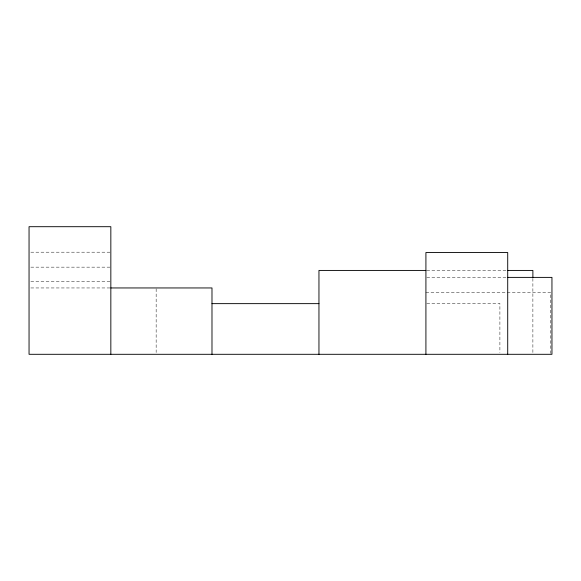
<?xml version="1.0" encoding="UTF-8"?>
<svg xmlns="http://www.w3.org/2000/svg" width="581" height="581" viewBox="0 0 581 581"><rect width="100%" height="100%" fill="white"/><g stroke="black" fill="none" stroke-linecap="round" stroke-linejoin="round"><path stroke-width="0.44" stroke-dasharray="2.9 2.18" d="M30.851 252.19L110.84 252.19M30.851 267.151L110.84 267.151M426.824 270.426L506.596 270.426M426.817 277.391L506.814 277.391M30.851 281.618L109.947 281.618M30.851 287.951L109.947 287.951M425.917 292.708L550.781 292.708L550.781 353.401M426.824 303.384L499.9 303.384L499.9 352.514M532.886 278.452L532.886 353.401M156.151 288.844L156.151 352.507"/><path stroke-width="0.87" d="M425.917 270.426L318.954 270.426L318.954 354.301M507.503 270.426L532.886 270.426L532.886 277.645M507.525 277.391L551.95 277.391L551.95 354.301L29.05 354.301L29.05 226.699L110.84 226.699L110.84 354.301M110.84 287.951L211.985 287.951L211.985 354.301M211.985 303.638L318.954 303.638M507.714 354.301L507.714 252.532L425.917 252.532L425.917 354.301"/></g></svg>
